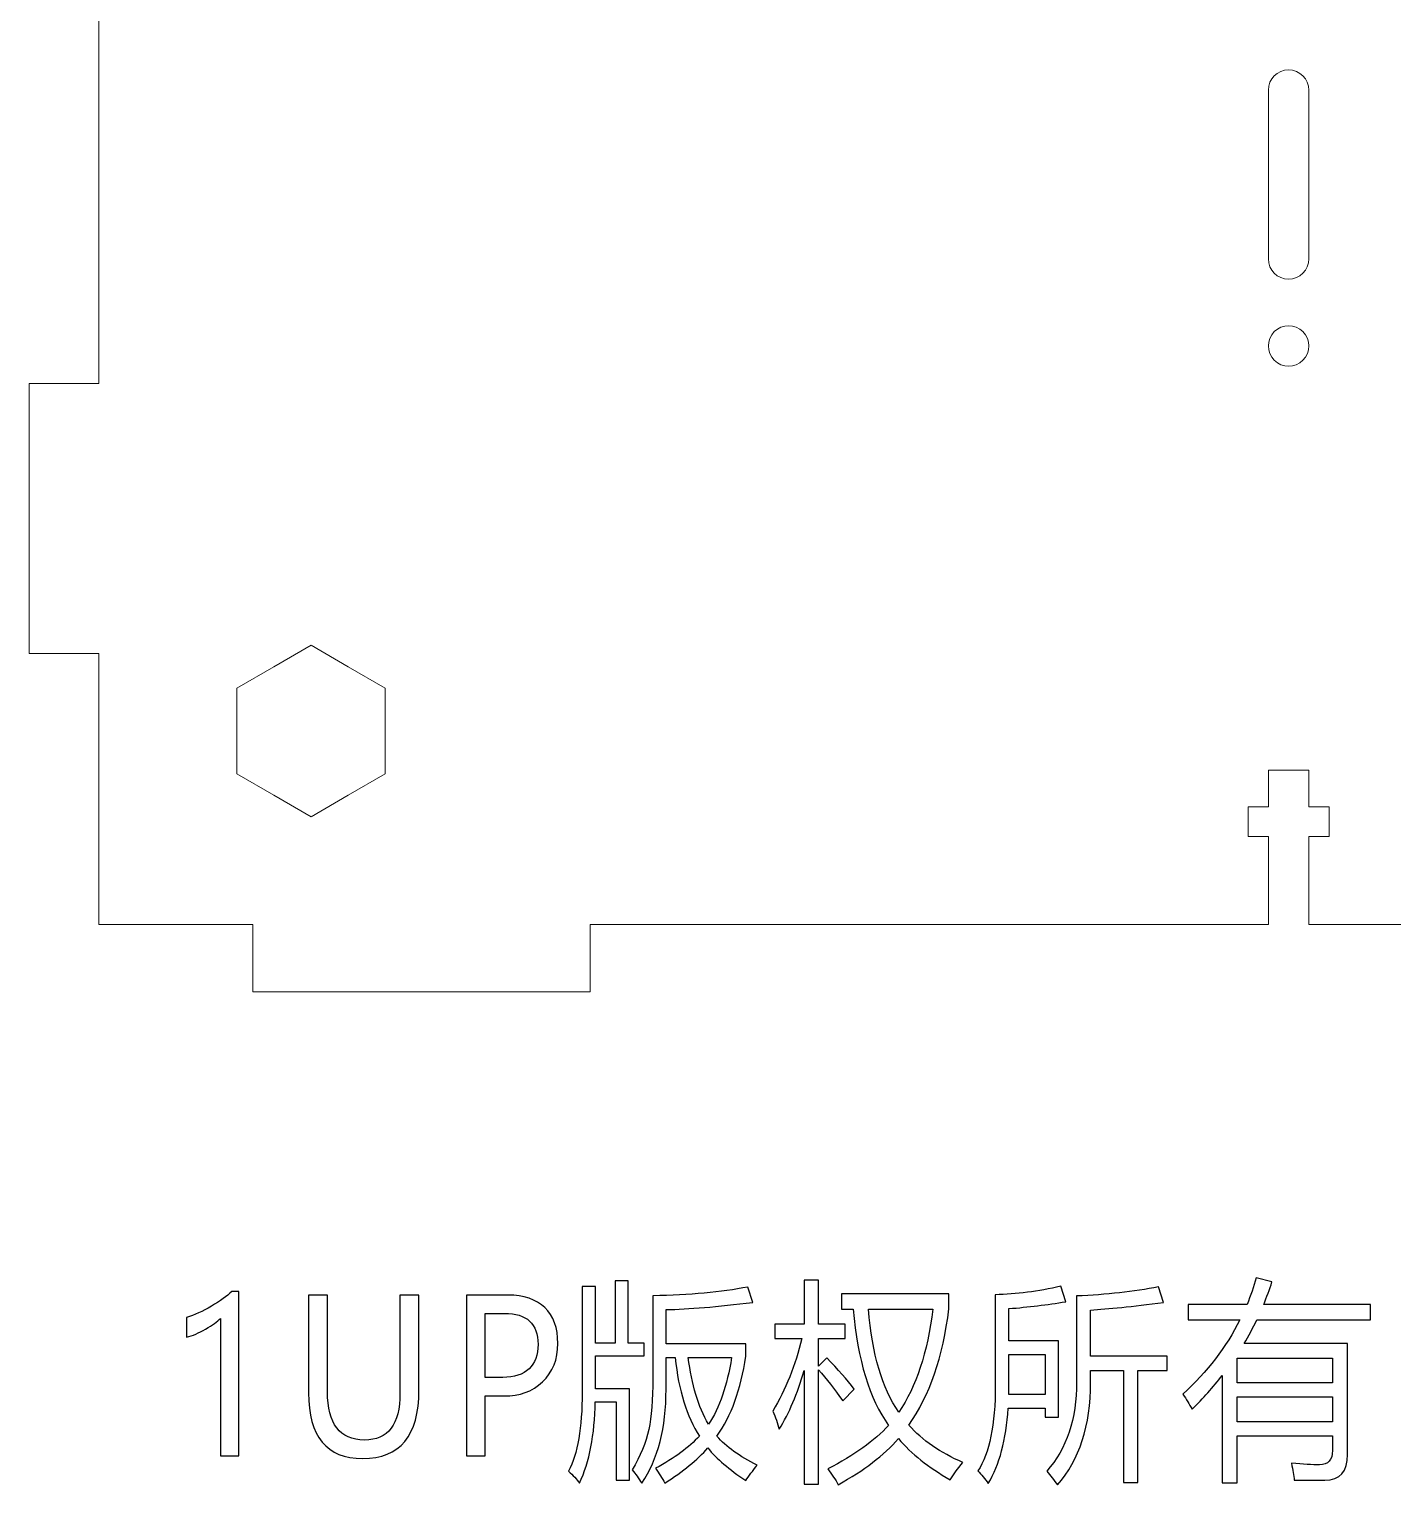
# Model space of a CAD drawing. Header units: centimetres. Extents: x -37.1 to 36.5, y -29.2 to 24.8.
# Drawn here: x -37.12 to -27.01, y -26.79 to -16.01 of the extents above; entities that cross this region are included whole.
import ezdxf

# ---------------------------------------------------------------- set-up
doc = ezdxf.new("R2010")
doc.units = ezdxf.units.CM
doc.header["$MEASUREMENT"] = 0
doc.layers.add('layer 1', color=7, linetype='Continuous')

msp = doc.modelspace()

# ---------------------------------------------------------------- linework, layer by layer
at = {"layer": 'layer 1', "color": 142, "lineweight": 20}
for points, knots in [([(-22.46308, -22.6422), (-22.46308, -22.6422), (-22.46308, -23.1422), (-22.46308, -23.1422), (-22.46308, -23.1422), (-22.46308, -23.1422), (-19.96308, -23.1422), (-19.96308, -23.1422), (-19.96308, -23.1422), (-19.96308, -23.1422), (-19.96308, -22.6422), (-19.96308, -22.6422), (-19.96308, -22.6422), (-19.96308, -22.6422), (-18.46308, -22.6422), (-18.46308, -22.6422), (-18.46308, -22.6422), (-18.46308, -22.6422), (-18.46308, -20.65016), (-18.46308, -20.65016), (-18.46308, -20.65016), (-18.46308, -20.65016), (-17.96307, -20.65016), (-17.96307, -20.65016), (-17.96307, -20.65016), (-17.96307, -20.65016), (-17.96307, -18.65015), (-17.96307, -18.65015), (-17.96307, -18.65015), (-17.96307, -18.65015), (-18.46308, -18.65015), (-18.46308, -18.65015), (-18.46308, -18.65015), (-18.46308, -16.10054), (-18.46308, -15.79226), (-18.46308, -13.89511), (-18.46308, -13.89511), (-18.46308, -13.89511), (-18.46331, -13.89496), (-18.46331, -13.89496), (-18.46331, -13.89496), (-18.46331, -13.89496), (-19.12331, -13.89496), (-19.12331, -13.89496), (-19.12331, -13.89496), (-19.12331, -13.89496), (-19.1233, -14.04496), (-19.1233, -14.04496), (-19.1233, -14.04496), (-19.1233, -14.04496), (-19.34329, -14.04496), (-19.34329, -14.04496), (-19.34329, -14.04496), (-19.34329, -14.04496), (-19.3433, -13.89497), (-19.3433, -13.89497), (-19.3433, -13.89497), (-19.3433, -13.89497), (-19.6133, -13.89497), (-19.6133, -13.89497), (-19.6133, -13.89497), (-19.6133, -13.89497), (-19.61329, -13.59495), (-19.61329, -13.59495), (-19.61329, -13.59495), (-19.61329, -13.59495), (-19.3433, -13.59495), (-19.3433, -13.59495), (-19.3433, -13.59495), (-19.3433, -13.59495), (-19.34329, -13.44496), (-19.34329, -13.44496), (-19.34329, -13.44496), (-19.34329, -13.44496), (-19.12329, -13.44496), (-19.12329, -13.44496), (-19.12329, -13.44496), (-19.12329, -13.44496), (-19.1233, -13.59496), (-19.1233, -13.59496), (-19.1233, -13.59496), (-19.1233, -13.59496), (-18.4633, -13.59497), (-18.4633, -13.59497), (-18.4633, -13.59497), (-18.4633, -13.59497), (-18.46308, -13.59482), (-18.46308, -13.59482), (-18.46308, -13.59482), (-18.46308, -11.18226), (-18.46308, -12.1666), (-18.46308, -9.85017), (-18.46308, -9.85017), (-18.46308, -9.85017), (-17.96307, -9.85017), (-17.96307, -9.85017), (-17.96307, -9.85017), (-17.96307, -9.85017), (-17.96307, -7.85016), (-17.96307, -7.85016), (-17.96307, -7.85016), (-17.96307, -7.85016), (-18.46308, -7.85016), (-18.46308, -7.85016), (-18.46308, -7.85016), (-18.46308, -7.85016), (-18.46308, -5.84221), (-18.46308, -5.84221), (-18.46308, -5.84221), (-18.46308, -5.84221), (-19.96308, -5.84221), (-19.96308, -5.84221), (-19.96308, -5.84221), (-19.96308, -5.84221), (-19.96308, -5.34221), (-19.96308, -5.34221), (-19.96308, -5.34221), (-19.96308, -5.34221), (-22.46308, -5.34221), (-22.46308, -5.34221), (-22.46308, -5.34221), (-22.46308, -5.34221), (-22.46308, -5.84221), (-22.46308, -5.84221), (-22.46308, -5.84221), (-22.46308, -5.84221), (-27.63683, -5.84221), (-27.63683, -5.84221), (-27.63683, -5.84221), (-27.63683, -5.84221), (-27.63683, -6.51015), (-27.63683, -6.51015), (-27.63683, -6.51015), (-27.63683, -6.51015), (-27.48693, -6.51015), (-27.48693, -6.51015), (-27.48693, -6.51015), (-27.48693, -6.51015), (-27.48693, -6.51277), (-27.48693, -6.51277), (-27.48693, -6.51277), (-27.48693, -6.51277), (-27.48683, -6.51277), (-27.48683, -6.51277), (-27.48683, -6.51277), (-27.48683, -6.51277), (-27.48683, -6.73277), (-27.48683, -6.73277), (-27.48683, -6.73277), (-27.48683, -6.73277), (-27.63683, -6.73277), (-27.63683, -6.73277), (-27.63683, -6.73277), (-27.63683, -6.73277), (-27.63683, -7.00277), (-27.63683, -7.00277), (-27.63683, -7.00277), (-27.63683, -7.00277), (-27.93683, -7.00277), (-27.93683, -7.00277), (-27.93683, -7.00277), (-27.93683, -7.00277), (-27.93683, -6.95015), (-27.93683, -6.95015), (-27.93683, -6.95015), (-27.93683, -6.95015), (-27.93693, -7.00015), (-27.93693, -7.00015), (-27.93693, -7.00015), (-27.93693, -7.00015), (-27.93693, -6.73277), (-27.93693, -6.73277), (-27.93693, -6.73277), (-27.93693, -6.73277), (-28.08683, -6.73277), (-28.08683, -6.73277), (-28.08683, -6.73277), (-28.08683, -6.73277), (-28.08683, -6.73015), (-28.08683, -6.73015), (-28.08683, -6.73015), (-28.08683, -6.73015), (-28.08693, -6.73015), (-28.08693, -6.73015), (-28.08693, -6.73015), (-28.08693, -6.73015), (-28.08693, -6.51015), (-28.08693, -6.51015), (-28.08693, -6.51015), (-28.08693, -6.51015), (-27.93693, -6.51015), (-27.93693, -6.51015), (-27.93693, -6.51015), (-27.93693, -6.51015), (-27.93693, -5.84221), (-27.93693, -5.84221), (-27.93693, -5.84221), (-27.93693, -5.84221), (-32.96308, -5.84221), (-32.96308, -5.84221), (-32.96308, -5.84221), (-32.96308, -5.84221), (-32.96308, -5.34221), (-32.96308, -5.34221), (-32.96308, -5.34221), (-32.96308, -5.34221), (-35.46308, -5.34221), (-35.46308, -5.34221), (-35.46308, -5.34221), (-35.46308, -5.34221), (-35.46308, -5.84221), (-35.46308, -5.84221), (-35.46308, -5.84221), (-35.46308, -5.84221), (-36.60484, -5.84221), (-36.60484, -5.84221), (-36.60484, -5.84221), (-36.60484, -5.84221), (-36.60484, -7.83423), (-36.60484, -7.83423), (-36.60484, -7.83423), (-36.60484, -7.83423), (-37.12201, -7.83424), (-37.12201, -7.83424), (-37.12201, -7.83424), (-37.12201, -7.83424), (-37.12199, -9.83425), (-37.12199, -9.83425), (-37.12199, -9.83425), (-37.12199, -9.83425), (-36.60484, -9.83424), (-36.60484, -9.83424), (-36.60484, -9.83424), (-36.60484, -9.83424), (-36.60484, -18.63422), (-36.60484, -18.63422), (-36.60484, -18.63422), (-36.60484, -18.63422), (-37.12201, -18.63423), (-37.12201, -18.63423), (-37.12201, -18.63423), (-37.12201, -18.63423), (-37.12199, -20.63424), (-37.12199, -20.63424), (-37.12199, -20.63424), (-37.12199, -20.63424), (-36.60484, -20.63423), (-36.60484, -20.63423), (-36.60484, -20.63423), (-36.60484, -20.63423), (-36.60484, -22.6422), (-36.60484, -22.6422), (-36.60484, -22.6422), (-36.60484, -22.6422), (-35.46308, -22.6422), (-35.46308, -22.6422), (-35.46308, -22.6422), (-35.46308, -22.6422), (-35.46308, -23.1422), (-35.46308, -23.1422), (-35.46308, -23.1422), (-35.46308, -23.1422), (-32.96308, -23.1422), (-32.96308, -23.1422), (-32.96308, -23.1422), (-32.96308, -23.1422), (-32.96308, -22.6422), (-32.96308, -22.6422), (-32.96308, -22.6422), (-32.96308, -22.6422), (-27.93683, -22.6422), (-27.93683, -22.6422), (-27.93683, -22.6422), (-27.93683, -22.6422), (-27.93683, -21.99016), (-27.93683, -21.99016), (-27.93683, -21.99016), (-27.93683, -21.99016), (-28.08683, -21.99016), (-28.08683, -21.99016), (-28.08683, -21.99016), (-28.08683, -21.99016), (-28.08683, -21.77016), (-28.08683, -21.77016), (-28.08683, -21.77016), (-28.08683, -21.77016), (-27.93683, -21.77016), (-27.93683, -21.77016), (-27.93683, -21.77016), (-27.93683, -21.77016), (-27.93683, -21.50016), (-27.93683, -21.50016), (-27.93683, -21.50016), (-27.93683, -21.50016), (-27.63683, -21.50016), (-27.63683, -21.50016), (-27.63683, -21.50016), (-27.63683, -21.50016), (-27.63683, -21.77016), (-27.63683, -21.77016), (-27.63683, -21.77016), (-27.63683, -21.77016), (-27.48683, -21.77016), (-27.48683, -21.77016), (-27.48683, -21.77016), (-27.48683, -21.77016), (-27.48683, -21.99016), (-27.48683, -21.99016), (-27.48683, -21.99016), (-27.48683, -21.99016), (-27.63683, -21.99016), (-27.63683, -21.99016), (-27.63683, -21.99016), (-27.63683, -21.99016), (-27.63683, -22.6422), (-27.63683, -22.6422), (-27.63683, -22.6422), (-27.63683, -22.6422), (-22.46308, -22.6422), (-22.46308, -22.6422)], [0, 0, 0, 0, 0.0125, 0.0125, 0.0125, 0.0125, 0.025, 0.025, 0.025, 0.025, 0.0375, 0.0375, 0.0375, 0.0375, 0.05, 0.05, 0.05, 0.05, 0.0625, 0.0625, 0.0625, 0.0625, 0.075, 0.075, 0.075, 0.075, 0.0875, 0.0875, 0.0875, 0.0875, 0.1, 0.1, 0.1, 0.1, 0.1125, 0.1125, 0.1125, 0.1125, 0.125, 0.125, 0.125, 0.125, 0.1375, 0.1375, 0.1375, 0.1375, 0.15, 0.15, 0.15, 0.15, 0.1625, 0.1625, 0.1625, 0.1625, 0.175, 0.175, 0.175, 0.175, 0.1875, 0.1875, 0.1875, 0.1875, 0.2, 0.2, 0.2, 0.2, 0.2125, 0.2125, 0.2125, 0.2125, 0.225, 0.225, 0.225, 0.225, 0.2375, 0.2375, 0.2375, 0.2375, 0.25, 0.25, 0.25, 0.25, 0.2625, 0.2625, 0.2625, 0.2625, 0.275, 0.275, 0.275, 0.275, 0.2875, 0.2875, 0.2875, 0.2875, 0.3, 0.3, 0.3, 0.3, 0.3125, 0.3125, 0.3125, 0.3125, 0.325, 0.325, 0.325, 0.325, 0.3375, 0.3375, 0.3375, 0.3375, 0.35, 0.35, 0.35, 0.35, 0.3625, 0.3625, 0.3625, 0.3625, 0.375, 0.375, 0.375, 0.375, 0.3875, 0.3875, 0.3875, 0.3875, 0.4, 0.4, 0.4, 0.4, 0.4125, 0.4125, 0.4125, 0.4125, 0.425, 0.425, 0.425, 0.425, 0.4375, 0.4375, 0.4375, 0.4375, 0.45, 0.45, 0.45, 0.45, 0.4625, 0.4625, 0.4625, 0.4625, 0.475, 0.475, 0.475, 0.475, 0.4875, 0.4875, 0.4875, 0.4875, 0.5, 0.5, 0.5, 0.5, 0.5125, 0.5125, 0.5125, 0.5125, 0.525, 0.525, 0.525, 0.525, 0.5375, 0.5375, 0.5375, 0.5375, 0.55, 0.55, 0.55, 0.55, 0.5625, 0.5625, 0.5625, 0.5625, 0.575, 0.575, 0.575, 0.575, 0.5875, 0.5875, 0.5875, 0.5875, 0.6, 0.6, 0.6, 0.6, 0.6125, 0.6125, 0.6125, 0.6125, 0.625, 0.625, 0.625, 0.625, 0.6375, 0.6375, 0.6375, 0.6375, 0.65, 0.65, 0.65, 0.65, 0.6625, 0.6625, 0.6625, 0.6625, 0.675, 0.675, 0.675, 0.675, 0.6875, 0.6875, 0.6875, 0.6875, 0.7, 0.7, 0.7, 0.7, 0.7125, 0.7125, 0.7125, 0.7125, 0.725, 0.725, 0.725, 0.725, 0.7375, 0.7375, 0.7375, 0.7375, 0.75, 0.75, 0.75, 0.75, 0.7625, 0.7625, 0.7625, 0.7625, 0.775, 0.775, 0.775, 0.775, 0.7875, 0.7875, 0.7875, 0.7875, 0.8, 0.8, 0.8, 0.8, 0.8125, 0.8125, 0.8125, 0.8125, 0.825, 0.825, 0.825, 0.825, 0.8375, 0.8375, 0.8375, 0.8375, 0.85, 0.85, 0.85, 0.85, 0.8625, 0.8625, 0.8625, 0.8625, 0.875, 0.875, 0.875, 0.875, 0.8875, 0.8875, 0.8875, 0.8875, 0.9, 0.9, 0.9, 0.9, 0.9125, 0.9125, 0.9125, 0.9125, 0.925, 0.925, 0.925, 0.925, 0.9375, 0.9375, 0.9375, 0.9375, 0.95, 0.95, 0.95, 0.95, 0.9625, 0.9625, 0.9625, 0.9625, 0.975, 0.975, 0.975, 0.975, 0.9875, 0.9875, 0.9875, 0.9875, 1, 1, 1, 1]), ([(-27.93755, -16.462), (-27.93755, -16.462), (-27.93755, -17.71201), (-27.93755, -17.71201), (-27.93755, -17.71201), (-27.93755, -17.79451), (-27.87005, -17.862), (-27.78755, -17.862), (-27.78755, -17.862), (-27.78755, -17.862), (-27.78755, -17.862), (-27.78755, -17.862), (-27.78755, -17.862), (-27.70505, -17.862), (-27.63755, -17.79449), (-27.63755, -17.71201), (-27.63755, -17.71201), (-27.63755, -17.71201), (-27.63755, -16.462), (-27.63755, -16.462), (-27.63755, -16.462), (-27.63755, -16.37953), (-27.70505, -16.31201), (-27.78755, -16.31201), (-27.78755, -16.31201), (-27.78755, -16.31201), (-27.78755, -16.31201), (-27.78755, -16.31201), (-27.78755, -16.31201), (-27.87005, -16.31201), (-27.93755, -16.3795), (-27.93755, -16.462)], [0, 0, 0, 0, 0.125, 0.125, 0.125, 0.125, 0.25, 0.25, 0.25, 0.25, 0.375, 0.375, 0.375, 0.375, 0.5, 0.5, 0.5, 0.5, 0.625, 0.625, 0.625, 0.625, 0.75, 0.75, 0.75, 0.75, 0.875, 0.875, 0.875, 0.875, 1, 1, 1, 1]), ([(-27.68149, -18.46302), (-27.62292, -18.40444), (-27.62292, -18.30946), (-27.6815, -18.25088), (-27.6815, -18.25088), (-27.74007, -18.19231), (-27.83506, -18.19232), (-27.89363, -18.25089), (-27.89363, -18.25089), (-27.9522, -18.30945), (-27.95219, -18.40445), (-27.89362, -18.46302), (-27.89362, -18.46302), (-27.83506, -18.52159), (-27.74006, -18.52159), (-27.68149, -18.46302)], [0, 0, 0, 0, 0.25, 0.25, 0.25, 0.25, 0.5, 0.5, 0.5, 0.5, 0.75, 0.75, 0.75, 0.75, 1, 1, 1, 1]), ([(-35.03265, -20.57407), (-35.03265, -20.57407), (-35.30765, -20.73284), (-35.30765, -20.73284), (-35.30765, -20.73284), (-35.30765, -20.73284), (-35.58265, -20.89161), (-35.58265, -20.89161), (-35.58265, -20.89161), (-35.58265, -20.89161), (-35.58265, -21.20915), (-35.58265, -21.20915), (-35.58265, -21.20915), (-35.58265, -21.20915), (-35.58265, -21.52669), (-35.58265, -21.52669), (-35.58265, -21.52669), (-35.58265, -21.52669), (-35.30765, -21.68546), (-35.30765, -21.68546), (-35.30765, -21.68546), (-35.30765, -21.68546), (-35.03265, -21.84423), (-35.03265, -21.84423), (-35.03265, -21.84423), (-35.03265, -21.84423), (-34.75765, -21.68546), (-34.75765, -21.68546), (-34.75765, -21.68546), (-34.75765, -21.68546), (-34.48265, -21.52669), (-34.48265, -21.52669), (-34.48265, -21.52669), (-34.48265, -21.52669), (-34.48265, -21.20915), (-34.48265, -21.20915), (-34.48265, -21.20915), (-34.48265, -21.20915), (-34.48265, -20.89161), (-34.48265, -20.89161), (-34.48265, -20.89161), (-34.48265, -20.89161), (-34.75765, -20.73284), (-34.75765, -20.73284), (-34.75765, -20.73284), (-34.75765, -20.73284), (-35.03265, -20.57407), (-35.03265, -20.57407)], [0, 0, 0, 0, 0.08333333, 0.08333333, 0.08333333, 0.08333333, 0.16666667, 0.16666667, 0.16666667, 0.16666667, 0.25, 0.25, 0.25, 0.25, 0.33333333, 0.33333333, 0.33333333, 0.33333333, 0.41666667, 0.41666667, 0.41666667, 0.41666667, 0.5, 0.5, 0.5, 0.5, 0.58333333, 0.58333333, 0.58333333, 0.58333333, 0.66666667, 0.66666667, 0.66666667, 0.66666667, 0.75, 0.75, 0.75, 0.75, 0.83333333, 0.83333333, 0.83333333, 0.83333333, 0.91666667, 0.91666667, 0.91666667, 0.91666667, 1, 1, 1, 1])]:
    msp.add_open_spline(points, degree=3, knots=knots, dxfattribs=at)
at = {"layer": 'layer 1', "color": 250}
for points, knots in [([(-32.67272, -26.75998), (-32.67272, -26.75998), (-32.77077, -26.75998), (-32.77077, -26.75998), (-32.77077, -26.75998), (-32.77077, -26.75998), (-32.77077, -26.17786), (-32.77077, -26.17786), (-32.77077, -26.17786), (-32.77077, -26.17786), (-32.92573, -26.17786), (-32.92573, -26.17786), (-32.92573, -26.17786), (-32.93028, -26.42303), (-32.96925, -26.62441), (-33.04267, -26.78148), (-33.04267, -26.78148), (-33.06323, -26.7529), (-33.09026, -26.72327), (-33.12397, -26.69259), (-33.12397, -26.69259), (-33.05678, -26.56436), (-33.02305, -26.3698), (-33.02305, -26.10864), (-33.02305, -26.10864), (-33.02305, -26.10864), (-33.02305, -25.32357), (-33.02305, -25.32357), (-33.02305, -25.32357), (-33.02305, -25.32357), (-32.92501, -25.32357), (-32.92501, -25.32357), (-32.92501, -25.32357), (-32.92501, -25.32357), (-32.92501, -25.74285), (-32.92501, -25.74285), (-32.92501, -25.74285), (-32.92501, -25.74285), (-32.77938, -25.74285), (-32.77938, -25.74285), (-32.77938, -25.74285), (-32.77938, -25.74285), (-32.77938, -25.28345), (-32.77938, -25.28345), (-32.77938, -25.28345), (-32.77938, -25.28345), (-32.6811, -25.28345), (-32.6811, -25.28345), (-32.6811, -25.28345), (-32.6811, -25.28345), (-32.6811, -25.74285), (-32.6811, -25.74285), (-32.6811, -25.74285), (-32.6811, -25.74285), (-32.56344, -25.74285), (-32.56344, -25.74285), (-32.56344, -25.74285), (-32.56344, -25.74285), (-32.56344, -25.8383), (-32.56344, -25.8383), (-32.56344, -25.8383), (-32.56344, -25.8383), (-32.92501, -25.8383), (-32.92501, -25.8383), (-32.92501, -25.8383), (-32.92501, -25.8383), (-32.92501, -26.08242), (-32.92501, -26.08242), (-32.92501, -26.08242), (-32.92501, -26.08242), (-32.67272, -26.08242), (-32.67272, -26.08242), (-32.67272, -26.08242), (-32.67272, -26.08242), (-32.67272, -26.75998), (-32.67272, -26.75998)], [0, 0, 0, 0, 0.05263158, 0.05263158, 0.05263158, 0.05263158, 0.10526316, 0.10526316, 0.10526316, 0.10526316, 0.15789474, 0.15789474, 0.15789474, 0.15789474, 0.21052632, 0.21052632, 0.21052632, 0.21052632, 0.26315789, 0.26315789, 0.26315789, 0.26315789, 0.31578947, 0.31578947, 0.31578947, 0.31578947, 0.36842105, 0.36842105, 0.36842105, 0.36842105, 0.42105263, 0.42105263, 0.42105263, 0.42105263, 0.47368421, 0.47368421, 0.47368421, 0.47368421, 0.52631579, 0.52631579, 0.52631579, 0.52631579, 0.57894737, 0.57894737, 0.57894737, 0.57894737, 0.63157895, 0.63157895, 0.63157895, 0.63157895, 0.68421053, 0.68421053, 0.68421053, 0.68421053, 0.73684211, 0.73684211, 0.73684211, 0.73684211, 0.78947368, 0.78947368, 0.78947368, 0.78947368, 0.84210526, 0.84210526, 0.84210526, 0.84210526, 0.89473684, 0.89473684, 0.89473684, 0.89473684, 0.94736842, 0.94736842, 0.94736842, 0.94736842, 1, 1, 1, 1]), ([(-32.49912, -25.39253), (-32.22626, -25.38755), (-31.99191, -25.36605), (-31.79558, -25.32803), (-31.79558, -25.32803), (-31.79558, -25.32803), (-31.7578, -25.44183), (-31.7578, -25.44183), (-31.7578, -25.44183), (-32.02228, -25.47461), (-32.23654, -25.49244), (-32.40107, -25.49558), (-32.40107, -25.49558), (-32.40107, -25.49558), (-32.40107, -25.74914), (-32.40107, -25.74914), (-32.40107, -25.74914), (-32.40107, -25.74914), (-31.80969, -25.74914), (-31.80969, -25.74914), (-31.80969, -25.74914), (-31.80969, -25.74914), (-31.80969, -25.84118), (-31.80969, -25.84118), (-31.80969, -25.84118), (-31.847, -26.08714), (-31.9185, -26.28432), (-32.02396, -26.43273), (-32.02396, -26.43273), (-31.95581, -26.51114), (-31.85633, -26.58298), (-31.72551, -26.64801), (-31.72551, -26.64801), (-31.75924, -26.68997), (-31.78769, -26.72772), (-31.81113, -26.76155), (-31.81113, -26.76155), (-31.93213, -26.68079), (-32.02563, -26.60029), (-32.09211, -26.52031), (-32.09211, -26.52031), (-32.16911, -26.60789), (-32.27528, -26.69442), (-32.41088, -26.78017), (-32.41088, -26.78017), (-32.43048, -26.74424), (-32.4532, -26.7078), (-32.4795, -26.67082), (-32.4795, -26.67082), (-32.33889, -26.59609), (-32.23057, -26.51664), (-32.15428, -26.43195), (-32.15428, -26.43195), (-32.2473, -26.28904), (-32.30733, -26.09527), (-32.33435, -25.85062), (-32.33435, -25.85062), (-32.33435, -25.85062), (-32.40107, -25.85062), (-32.40107, -25.85062), (-32.40107, -25.85062), (-32.40107, -25.85062), (-32.40107, -26.08556), (-32.40107, -26.08556), (-32.40107, -26.08556), (-32.40107, -26.37033), (-32.46109, -26.60239), (-32.58162, -26.78148), (-32.58162, -26.78148), (-32.6041, -26.74582), (-32.62753, -26.71304), (-32.65168, -26.68315), (-32.65168, -26.68315), (-32.59189, -26.57984), (-32.55125, -26.47993), (-32.52996, -26.3837), (-32.52996, -26.3837), (-32.5094, -26.29035), (-32.49912, -26.16397), (-32.49912, -26.00428), (-32.49912, -26.00428), (-32.49912, -26.00428), (-32.49912, -25.39253), (-32.49912, -25.39253)], [0, 0, 0, 0, 0.04761905, 0.04761905, 0.04761905, 0.04761905, 0.0952381, 0.0952381, 0.0952381, 0.0952381, 0.14285714, 0.14285714, 0.14285714, 0.14285714, 0.19047619, 0.19047619, 0.19047619, 0.19047619, 0.23809524, 0.23809524, 0.23809524, 0.23809524, 0.28571429, 0.28571429, 0.28571429, 0.28571429, 0.33333333, 0.33333333, 0.33333333, 0.33333333, 0.38095238, 0.38095238, 0.38095238, 0.38095238, 0.42857143, 0.42857143, 0.42857143, 0.42857143, 0.47619048, 0.47619048, 0.47619048, 0.47619048, 0.52380952, 0.52380952, 0.52380952, 0.52380952, 0.57142857, 0.57142857, 0.57142857, 0.57142857, 0.61904762, 0.61904762, 0.61904762, 0.61904762, 0.66666667, 0.66666667, 0.66666667, 0.66666667, 0.71428571, 0.71428571, 0.71428571, 0.71428571, 0.76190476, 0.76190476, 0.76190476, 0.76190476, 0.80952381, 0.80952381, 0.80952381, 0.80952381, 0.85714286, 0.85714286, 0.85714286, 0.85714286, 0.9047619, 0.9047619, 0.9047619, 0.9047619, 0.95238095, 0.95238095, 0.95238095, 0.95238095, 1, 1, 1, 1]), ([(-31.60977, -26.24682), (-31.5146, -26.08714), (-31.4431, -25.90831), (-31.39551, -25.7106), (-31.39551, -25.7106), (-31.39551, -25.7106), (-31.5959, -25.7106), (-31.5959, -25.7106), (-31.5959, -25.7106), (-31.5959, -25.7106), (-31.5959, -25.60309), (-31.5959, -25.60309), (-31.5959, -25.60309), (-31.5959, -25.60309), (-31.37733, -25.60309), (-31.37733, -25.60309), (-31.37733, -25.60309), (-31.37733, -25.60309), (-31.37733, -25.27742), (-31.37733, -25.27742), (-31.37733, -25.27742), (-31.37733, -25.27742), (-31.27068, -25.27742), (-31.27068, -25.27742), (-31.27068, -25.27742), (-31.27068, -25.27742), (-31.27068, -25.60309), (-31.27068, -25.60309), (-31.27068, -25.60309), (-31.27068, -25.60309), (-31.07315, -25.60309), (-31.07315, -25.60309), (-31.07315, -25.60309), (-31.07315, -25.60309), (-31.07315, -25.7106), (-31.07315, -25.7106), (-31.07315, -25.7106), (-31.07315, -25.7106), (-31.27068, -25.7106), (-31.27068, -25.7106), (-31.27068, -25.7106), (-31.27068, -25.7106), (-31.27068, -25.91355), (-31.27068, -25.91355), (-31.27068, -25.91355), (-31.27068, -25.91355), (-31.21041, -25.85193), (-31.21041, -25.85193), (-31.21041, -25.85193), (-31.12649, -25.93899), (-31.05881, -26.01634), (-31.00739, -26.08399), (-31.00739, -26.08399), (-31.00739, -26.08399), (-31.09133, -26.17), (-31.09133, -26.17), (-31.09133, -26.17), (-31.15398, -26.08294), (-31.21376, -26.00664), (-31.27068, -25.94108), (-31.27068, -25.94108), (-31.27068, -25.94108), (-31.27068, -26.78777), (-31.27068, -26.78777), (-31.27068, -26.78777), (-31.27068, -26.78777), (-31.37733, -26.78777), (-31.37733, -26.78777), (-31.37733, -26.78777), (-31.37733, -26.78777), (-31.37733, -25.9458), (-31.37733, -25.9458), (-31.37733, -25.9458), (-31.42779, -26.11782), (-31.48924, -26.26334), (-31.56218, -26.38213), (-31.56218, -26.38213), (-31.57534, -26.33807), (-31.59112, -26.29297), (-31.60977, -26.24682)], [0, 0, 0, 0, 0.05, 0.05, 0.05, 0.05, 0.1, 0.1, 0.1, 0.1, 0.15, 0.15, 0.15, 0.15, 0.2, 0.2, 0.2, 0.2, 0.25, 0.25, 0.25, 0.25, 0.3, 0.3, 0.3, 0.3, 0.35, 0.35, 0.35, 0.35, 0.4, 0.4, 0.4, 0.4, 0.45, 0.45, 0.45, 0.45, 0.5, 0.5, 0.5, 0.5, 0.55, 0.55, 0.55, 0.55, 0.6, 0.6, 0.6, 0.6, 0.65, 0.65, 0.65, 0.65, 0.7, 0.7, 0.7, 0.7, 0.75, 0.75, 0.75, 0.75, 0.8, 0.8, 0.8, 0.8, 0.85, 0.85, 0.85, 0.85, 0.9, 0.9, 0.9, 0.9, 0.95, 0.95, 0.95, 0.95, 1, 1, 1, 1]), ([(-29.96118, -25.38493), (-29.80622, -25.38178), (-29.64409, -25.36081), (-29.47502, -25.322), (-29.47502, -25.322), (-29.47502, -25.322), (-29.43867, -25.43711), (-29.43867, -25.43711), (-29.43867, -25.43711), (-29.57689, -25.45966), (-29.7175, -25.4767), (-29.86026, -25.48798), (-29.86026, -25.48798), (-29.86026, -25.48798), (-29.86026, -25.72607), (-29.86026, -25.72607), (-29.86026, -25.72607), (-29.86026, -25.72607), (-29.49319, -25.72607), (-29.49319, -25.72607), (-29.49319, -25.72607), (-29.49319, -25.72607), (-29.49319, -26.29297), (-29.49319, -26.29297), (-29.49319, -26.29297), (-29.49319, -26.29297), (-29.59124, -26.29297), (-29.59124, -26.29297), (-29.59124, -26.29297), (-29.59124, -26.29297), (-29.59124, -26.22532), (-29.59124, -26.22532), (-29.59124, -26.22532), (-29.59124, -26.22532), (-29.86601, -26.22532), (-29.86601, -26.22532), (-29.86601, -26.22532), (-29.88131, -26.46), (-29.93033, -26.64591), (-30.01307, -26.78305), (-30.01307, -26.78305), (-30.03842, -26.74923), (-30.06401, -26.71802), (-30.09007, -26.68944), (-30.09007, -26.68944), (-30.00422, -26.56043), (-29.96118, -26.3483), (-29.96118, -26.05331), (-29.96118, -26.05331), (-29.96118, -26.05331), (-29.96118, -25.38493), (-29.96118, -25.38493)], [0, 0, 0, 0, 0.07692308, 0.07692308, 0.07692308, 0.07692308, 0.15384615, 0.15384615, 0.15384615, 0.15384615, 0.23076923, 0.23076923, 0.23076923, 0.23076923, 0.30769231, 0.30769231, 0.30769231, 0.30769231, 0.38461538, 0.38461538, 0.38461538, 0.38461538, 0.46153846, 0.46153846, 0.46153846, 0.46153846, 0.53846154, 0.53846154, 0.53846154, 0.53846154, 0.61538462, 0.61538462, 0.61538462, 0.61538462, 0.69230769, 0.69230769, 0.69230769, 0.69230769, 0.76923077, 0.76923077, 0.76923077, 0.76923077, 0.84615385, 0.84615385, 0.84615385, 0.84615385, 0.92307692, 0.92307692, 0.92307692, 0.92307692, 1, 1, 1, 1]), ([(-29.3588, -25.39411), (-29.1364, -25.38493), (-28.9341, -25.36238), (-28.75212, -25.32672), (-28.75212, -25.32672), (-28.75212, -25.32672), (-28.71409, -25.4434), (-28.71409, -25.4434), (-28.71409, -25.4434), (-28.94773, -25.47198), (-29.12804, -25.4906), (-29.25502, -25.49873), (-29.25502, -25.49873), (-29.25502, -25.49873), (-29.25502, -25.84118), (-29.25502, -25.84118), (-29.25502, -25.84118), (-29.25502, -25.84118), (-28.68755, -25.84118), (-28.68755, -25.84118), (-28.68755, -25.84118), (-28.68755, -25.84118), (-28.68755, -25.94738), (-28.68755, -25.94738), (-28.68755, -25.94738), (-28.68755, -25.94738), (-28.90469, -25.94738), (-28.90469, -25.94738), (-28.90469, -25.94738), (-28.90469, -25.94738), (-28.90469, -26.77702), (-28.90469, -26.77702), (-28.90469, -26.77702), (-28.90469, -26.77702), (-29.0099, -26.77702), (-29.0099, -26.77702), (-29.0099, -26.77702), (-29.0099, -26.77702), (-29.0099, -25.94738), (-29.0099, -25.94738), (-29.0099, -25.94738), (-29.0099, -25.94738), (-29.25502, -25.94738), (-29.25502, -25.94738), (-29.25502, -25.94738), (-29.25502, -25.94738), (-29.25502, -26.03338), (-29.25502, -26.03338), (-29.25502, -26.03338), (-29.25502, -26.35591), (-29.3368, -26.60947), (-29.50037, -26.7938), (-29.50037, -26.7938), (-29.52739, -26.75893), (-29.55394, -26.72536), (-29.58024, -26.69259), (-29.58024, -26.69259), (-29.43245, -26.52661), (-29.3588, -26.30582), (-29.3588, -26.03024), (-29.3588, -26.03024), (-29.3588, -26.03024), (-29.3588, -25.39411), (-29.3588, -25.39411)], [0, 0, 0, 0, 0.0625, 0.0625, 0.0625, 0.0625, 0.125, 0.125, 0.125, 0.125, 0.1875, 0.1875, 0.1875, 0.1875, 0.25, 0.25, 0.25, 0.25, 0.3125, 0.3125, 0.3125, 0.3125, 0.375, 0.375, 0.375, 0.375, 0.4375, 0.4375, 0.4375, 0.4375, 0.5, 0.5, 0.5, 0.5, 0.5625, 0.5625, 0.5625, 0.5625, 0.625, 0.625, 0.625, 0.625, 0.6875, 0.6875, 0.6875, 0.6875, 0.75, 0.75, 0.75, 0.75, 0.8125, 0.8125, 0.8125, 0.8125, 0.875, 0.875, 0.875, 0.875, 0.9375, 0.9375, 0.9375, 0.9375, 1, 1, 1, 1]), ([(-28.1684, -26.77859), (-28.1684, -26.77859), (-28.27911, -26.77859), (-28.27911, -26.77859), (-28.27911, -26.77859), (-28.27911, -26.77859), (-28.27911, -25.9833), (-28.27911, -25.9833), (-28.27911, -25.9833), (-28.34679, -26.06983), (-28.4214, -26.15321), (-28.50319, -26.23319), (-28.50319, -26.23319), (-28.52279, -26.19727), (-28.54527, -26.15977), (-28.57038, -26.12096), (-28.57038, -26.12096), (-28.39007, -25.95551), (-28.24946, -25.77222), (-28.14807, -25.57084), (-28.14807, -25.57084), (-28.14807, -25.57084), (-28.53117, -25.57084), (-28.53117, -25.57084), (-28.53117, -25.57084), (-28.53117, -25.57084), (-28.53117, -25.4573), (-28.53117, -25.4573), (-28.53117, -25.4573), (-28.53117, -25.4573), (-28.09546, -25.4573), (-28.09546, -25.4573), (-28.09546, -25.4573), (-28.06892, -25.39306), (-28.04596, -25.3275), (-28.02683, -25.26064), (-28.02683, -25.26064), (-28.02683, -25.26064), (-27.91061, -25.28975), (-27.91061, -25.28975), (-27.91061, -25.28975), (-27.92927, -25.34665), (-27.94983, -25.4025), (-27.97207, -25.4573), (-27.97207, -25.4573), (-27.97207, -25.4573), (-27.18054, -25.4573), (-27.18054, -25.4573), (-27.18054, -25.4573), (-27.18054, -25.4573), (-27.18054, -25.57084), (-27.18054, -25.57084), (-27.18054, -25.57084), (-27.18054, -25.57084), (-28.02253, -25.57084), (-28.02253, -25.57084), (-28.02253, -25.57084), (-28.05146, -25.63141), (-28.08326, -25.69015), (-28.11794, -25.74757), (-28.11794, -25.74757), (-28.11794, -25.74757), (-27.35008, -25.74757), (-27.35008, -25.74757), (-27.35008, -25.74757), (-27.35008, -25.74757), (-27.35008, -26.56804), (-27.35008, -26.56804), (-27.35008, -26.56804), (-27.35008, -26.69495), (-27.40652, -26.7584), (-27.51962, -26.7584), (-27.51962, -26.7584), (-27.56913, -26.75945), (-27.64422, -26.75998), (-27.74513, -26.75998), (-27.74513, -26.75998), (-27.74992, -26.72536), (-27.75685, -26.68315), (-27.76618, -26.63411), (-27.76618, -26.63411), (-27.68032, -26.64119), (-27.61121, -26.64486), (-27.55885, -26.64486), (-27.55885, -26.64486), (-27.49428, -26.64486), (-27.46223, -26.60999), (-27.46223, -26.54024), (-27.46223, -26.54024), (-27.46223, -26.54024), (-27.46223, -26.43116), (-27.46223, -26.43116), (-27.46223, -26.43116), (-27.46223, -26.43116), (-28.1684, -26.43116), (-28.1684, -26.43116), (-28.1684, -26.43116), (-28.1684, -26.43116), (-28.1684, -26.77859), (-28.1684, -26.77859)], [0, 0, 0, 0, 0.04, 0.04, 0.04, 0.04, 0.08, 0.08, 0.08, 0.08, 0.12, 0.12, 0.12, 0.12, 0.16, 0.16, 0.16, 0.16, 0.2, 0.2, 0.2, 0.2, 0.24, 0.24, 0.24, 0.24, 0.28, 0.28, 0.28, 0.28, 0.32, 0.32, 0.32, 0.32, 0.36, 0.36, 0.36, 0.36, 0.4, 0.4, 0.4, 0.4, 0.44, 0.44, 0.44, 0.44, 0.48, 0.48, 0.48, 0.48, 0.52, 0.52, 0.52, 0.52, 0.56, 0.56, 0.56, 0.56, 0.6, 0.6, 0.6, 0.6, 0.64, 0.64, 0.64, 0.64, 0.68, 0.68, 0.68, 0.68, 0.72, 0.72, 0.72, 0.72, 0.76, 0.76, 0.76, 0.76, 0.8, 0.8, 0.8, 0.8, 0.84, 0.84, 0.84, 0.84, 0.88, 0.88, 0.88, 0.88, 0.92, 0.92, 0.92, 0.92, 0.96, 0.96, 0.96, 0.96, 1, 1, 1, 1]), ([(-35.70447, -26.578), (-35.70447, -26.578), (-35.70447, -25.56009), (-35.70447, -25.56009), (-35.70447, -25.56009), (-35.726, -25.58369), (-35.76235, -25.61017), (-35.81352, -25.63928), (-35.81352, -25.63928), (-35.8647, -25.66838), (-35.9118, -25.68883), (-35.95533, -25.70063), (-35.95533, -25.70063), (-35.95533, -25.70063), (-35.95533, -25.55327), (-35.95533, -25.55327), (-35.95533, -25.55327), (-35.89793, -25.5357), (-35.83648, -25.50791), (-35.77096, -25.46989), (-35.77096, -25.46989), (-35.70567, -25.4316), (-35.65545, -25.39568), (-35.62054, -25.36185), (-35.62054, -25.36185), (-35.62054, -25.36185), (-35.56865, -25.36185), (-35.56865, -25.36185), (-35.56865, -25.36185), (-35.56865, -25.36185), (-35.56865, -26.578), (-35.56865, -26.578), (-35.56865, -26.578), (-35.56865, -26.578), (-35.70447, -26.578), (-35.70447, -26.578)], [0, 0, 0, 0, 0.11111111, 0.11111111, 0.11111111, 0.11111111, 0.22222222, 0.22222222, 0.22222222, 0.22222222, 0.33333333, 0.33333333, 0.33333333, 0.33333333, 0.44444444, 0.44444444, 0.44444444, 0.44444444, 0.55555556, 0.55555556, 0.55555556, 0.55555556, 0.66666667, 0.66666667, 0.66666667, 0.66666667, 0.77777778, 0.77777778, 0.77777778, 0.77777778, 0.88888889, 0.88888889, 0.88888889, 0.88888889, 1, 1, 1, 1]), ([(-34.23308, -26.09317), (-34.23308, -26.42985), (-34.37226, -26.59793), (-34.6506, -26.59793), (-34.6506, -26.59793), (-34.91724, -26.59793), (-35.05068, -26.43562), (-35.05068, -26.111), (-35.05068, -26.111), (-35.05068, -26.111), (-35.05068, -25.38808), (-35.05068, -25.38808), (-35.05068, -25.38808), (-35.05068, -25.38808), (-34.91055, -25.38808), (-34.91055, -25.38808), (-34.91055, -25.38808), (-34.91055, -25.38808), (-34.91055, -26.10392), (-34.91055, -26.10392), (-34.91055, -26.10392), (-34.91055, -26.34227), (-34.81944, -26.46132), (-34.63722, -26.46132), (-34.63722, -26.46132), (-34.46121, -26.46132), (-34.37322, -26.34594), (-34.37322, -26.11546), (-34.37322, -26.11546), (-34.37322, -26.11546), (-34.37322, -25.38808), (-34.37322, -25.38808), (-34.37322, -25.38808), (-34.37322, -25.38808), (-34.23308, -25.38808), (-34.23308, -25.38808), (-34.23308, -25.38808), (-34.23308, -25.38808), (-34.23308, -26.09317), (-34.23308, -26.09317)], [0, 0, 0, 0, 0.1, 0.1, 0.1, 0.1, 0.2, 0.2, 0.2, 0.2, 0.3, 0.3, 0.3, 0.3, 0.4, 0.4, 0.4, 0.4, 0.5, 0.5, 0.5, 0.5, 0.6, 0.6, 0.6, 0.6, 0.7, 0.7, 0.7, 0.7, 0.8, 0.8, 0.8, 0.8, 0.9, 0.9, 0.9, 0.9, 1, 1, 1, 1]), ([(-33.74119, -26.13329), (-33.74119, -26.13329), (-33.74119, -26.578), (-33.74119, -26.578), (-33.74119, -26.578), (-33.74119, -26.578), (-33.88131, -26.578), (-33.88131, -26.578), (-33.88131, -26.578), (-33.88131, -26.578), (-33.88131, -25.38808), (-33.88131, -25.38808), (-33.88131, -25.38808), (-33.88131, -25.38808), (-33.57307, -25.38808), (-33.57307, -25.38808), (-33.57307, -25.38808), (-33.4559, -25.38808), (-33.36479, -25.41902), (-33.30022, -25.4809), (-33.30022, -25.4809), (-33.23541, -25.54304), (-33.20314, -25.63167), (-33.20314, -25.74678), (-33.20314, -25.74678), (-33.20314, -25.86347), (-33.24092, -25.95813), (-33.31673, -26.03076), (-33.31673, -26.03076), (-33.39229, -26.10313), (-33.48698, -26.13722), (-33.60033, -26.13329), (-33.60033, -26.13329), (-33.60033, -26.13329), (-33.74119, -26.13329), (-33.74119, -26.13329)], [0, 0, 0, 0, 0.11111111, 0.11111111, 0.11111111, 0.11111111, 0.22222222, 0.22222222, 0.22222222, 0.22222222, 0.33333333, 0.33333333, 0.33333333, 0.33333333, 0.44444444, 0.44444444, 0.44444444, 0.44444444, 0.55555556, 0.55555556, 0.55555556, 0.55555556, 0.66666667, 0.66666667, 0.66666667, 0.66666667, 0.77777778, 0.77777778, 0.77777778, 0.77777778, 0.88888889, 0.88888889, 0.88888889, 0.88888889, 1, 1, 1, 1]), ([(-31.10113, -25.49244), (-31.10113, -25.49244), (-31.10113, -25.37733), (-31.10113, -25.37733), (-31.10113, -25.37733), (-31.10113, -25.37733), (-30.3053, -25.37733), (-30.3053, -25.37733), (-30.3053, -25.37733), (-30.3053, -25.37733), (-30.3053, -25.48955), (-30.3053, -25.48955), (-30.3053, -25.48955), (-30.34929, -25.8459), (-30.4483, -26.13329), (-30.60254, -26.35145), (-30.60254, -26.35145), (-30.50162, -26.46315), (-30.36795, -26.55519), (-30.20175, -26.62782), (-30.20175, -26.62782), (-30.24193, -26.67607), (-30.27325, -26.71855), (-30.29549, -26.75552), (-30.29549, -26.75552), (-30.45619, -26.66427), (-30.58413, -26.56279), (-30.67954, -26.45135), (-30.67954, -26.45135), (-30.78595, -26.57302), (-30.93446, -26.68682), (-31.12504, -26.79223), (-31.12504, -26.79223), (-31.14561, -26.75552), (-31.17167, -26.71645), (-31.20348, -26.67554), (-31.20348, -26.67554), (-31.00644, -26.57407), (-30.85602, -26.46656), (-30.75224, -26.35302), (-30.75224, -26.35302), (-30.89333, -26.1582), (-30.98085, -25.8716), (-31.01433, -25.49244), (-31.01433, -25.49244), (-31.01433, -25.49244), (-31.10113, -25.49244), (-31.10113, -25.49244)], [0, 0, 0, 0, 0.08333333, 0.08333333, 0.08333333, 0.08333333, 0.16666667, 0.16666667, 0.16666667, 0.16666667, 0.25, 0.25, 0.25, 0.25, 0.33333333, 0.33333333, 0.33333333, 0.33333333, 0.41666667, 0.41666667, 0.41666667, 0.41666667, 0.5, 0.5, 0.5, 0.5, 0.58333333, 0.58333333, 0.58333333, 0.58333333, 0.66666667, 0.66666667, 0.66666667, 0.66666667, 0.75, 0.75, 0.75, 0.75, 0.83333333, 0.83333333, 0.83333333, 0.83333333, 0.91666667, 0.91666667, 0.91666667, 0.91666667, 1, 1, 1, 1]), ([(-33.74119, -25.52338), (-33.74119, -25.52338), (-33.74119, -25.99798), (-33.74119, -25.99798), (-33.74119, -25.99798), (-33.74119, -25.99798), (-33.61158, -25.99798), (-33.61158, -25.99798), (-33.61158, -25.99798), (-33.52621, -25.99798), (-33.46116, -25.97701), (-33.41692, -25.93453), (-33.41692, -25.93453), (-33.37244, -25.89231), (-33.3502, -25.83174), (-33.3502, -25.75308), (-33.3502, -25.75308), (-33.3502, -25.59994), (-33.43294, -25.52338), (-33.59818, -25.52338), (-33.59818, -25.52338), (-33.59818, -25.52338), (-33.74119, -25.52338), (-33.74119, -25.52338)], [0, 0, 0, 0, 0.16666667, 0.16666667, 0.16666667, 0.16666667, 0.33333333, 0.33333333, 0.33333333, 0.33333333, 0.5, 0.5, 0.5, 0.5, 0.66666667, 0.66666667, 0.66666667, 0.66666667, 0.83333333, 0.83333333, 0.83333333, 0.83333333, 1, 1, 1, 1]), ([(-30.42439, -25.49244), (-30.42439, -25.49244), (-30.90217, -25.49244), (-30.90217, -25.49244), (-30.90217, -25.49244), (-30.87419, -25.82335), (-30.79911, -26.07796), (-30.67667, -26.256), (-30.67667, -26.256), (-30.54778, -26.06668), (-30.4636, -25.81207), (-30.42439, -25.49244)], [0, 0, 0, 0, 0.33333333, 0.33333333, 0.33333333, 0.33333333, 0.66666667, 0.66666667, 0.66666667, 0.66666667, 1, 1, 1, 1]), ([(-31.91611, -25.85062), (-31.91611, -25.85062), (-32.2363, -25.85062), (-32.2363, -25.85062), (-32.2363, -25.85062), (-32.21288, -26.05121), (-32.16289, -26.21588), (-32.08637, -26.34437), (-32.08637, -26.34437), (-32.00506, -26.2227), (-31.94839, -26.05803), (-31.91611, -25.85062)], [0, 0, 0, 0, 0.33333333, 0.33333333, 0.33333333, 0.33333333, 0.66666667, 0.66666667, 0.66666667, 0.66666667, 1, 1, 1, 1]), ([(-29.59124, -26.12411), (-29.59124, -26.12411), (-29.59124, -25.82755), (-29.59124, -25.82755), (-29.59124, -25.82755), (-29.59124, -25.82755), (-29.86026, -25.82755), (-29.86026, -25.82755), (-29.86026, -25.82755), (-29.86026, -25.98015), (-29.8605, -26.07901), (-29.86098, -26.12411), (-29.86098, -26.12411), (-29.86098, -26.12411), (-29.59124, -26.12411), (-29.59124, -26.12411)], [0, 0, 0, 0, 0.25, 0.25, 0.25, 0.25, 0.5, 0.5, 0.5, 0.5, 0.75, 0.75, 0.75, 0.75, 1, 1, 1, 1]), ([(-27.46223, -25.85508), (-27.46223, -25.85508), (-28.1684, -25.85508), (-28.1684, -25.85508), (-28.1684, -25.85508), (-28.1684, -25.85508), (-28.1684, -26.03784), (-28.1684, -26.03784), (-28.1684, -26.03784), (-28.1684, -26.03784), (-27.46223, -26.03784), (-27.46223, -26.03784), (-27.46223, -26.03784), (-27.46223, -26.03784), (-27.46223, -25.85508), (-27.46223, -25.85508)], [0, 0, 0, 0, 0.25, 0.25, 0.25, 0.25, 0.5, 0.5, 0.5, 0.5, 0.75, 0.75, 0.75, 0.75, 1, 1, 1, 1]), ([(-28.1684, -26.3268), (-28.1684, -26.3268), (-27.46223, -26.3268), (-27.46223, -26.3268), (-27.46223, -26.3268), (-27.46223, -26.3268), (-27.46223, -26.14246), (-27.46223, -26.14246), (-27.46223, -26.14246), (-27.46223, -26.14246), (-28.1684, -26.14246), (-28.1684, -26.14246), (-28.1684, -26.14246), (-28.1684, -26.14246), (-28.1684, -26.3268), (-28.1684, -26.3268)], [0, 0, 0, 0, 0.25, 0.25, 0.25, 0.25, 0.5, 0.5, 0.5, 0.5, 0.75, 0.75, 0.75, 0.75, 1, 1, 1, 1])]:
    msp.add_open_spline(points, degree=3, knots=knots, dxfattribs=at)

doc.saveas('drawing.dxf')
